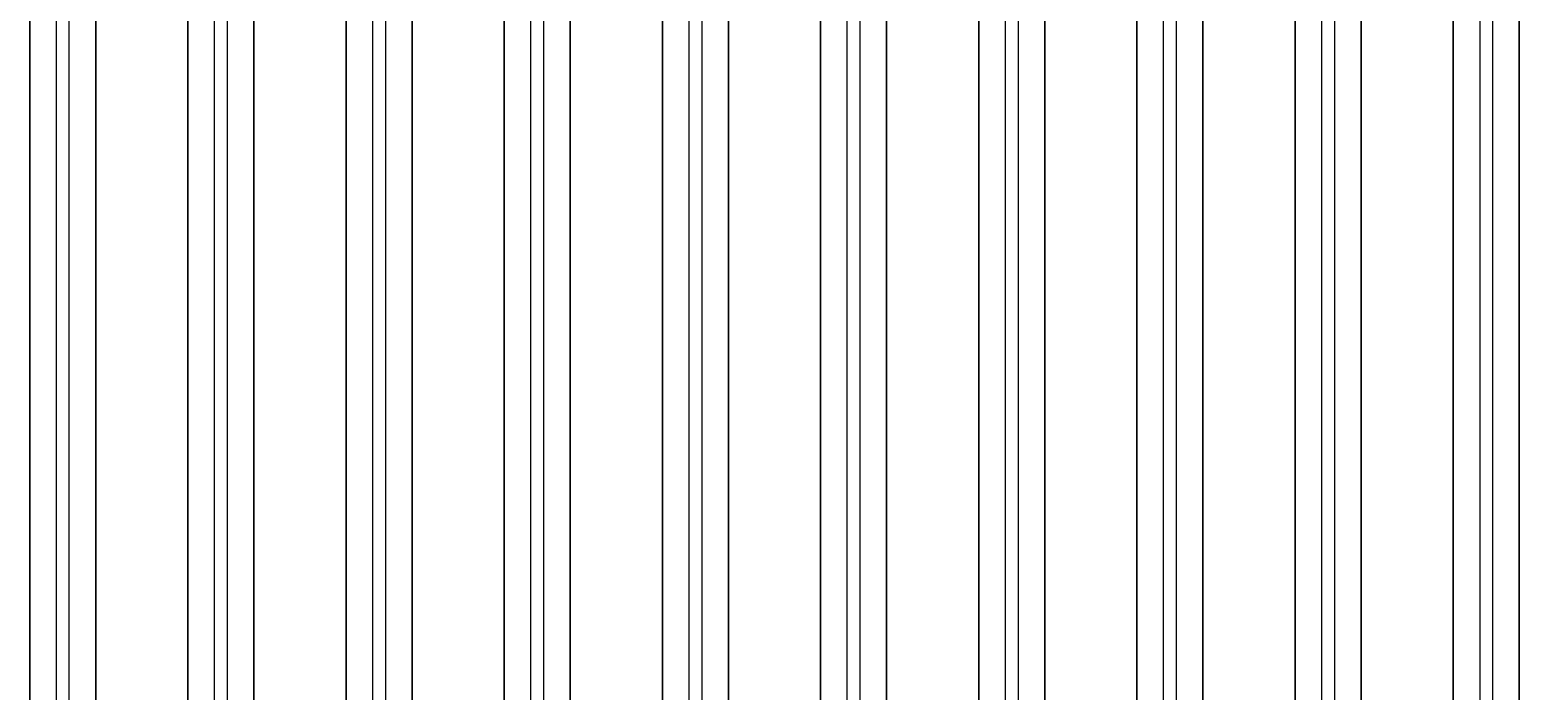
# Model space of a CAD drawing. Header units: metres. Extents: x -1550 to 1550, y -904 to 26100.
# Drawn here: x -478 to -252, y 4238.7 to 4339 of the extents above; entities that cross this region are included whole.
import ezdxf

# ---------------------------------------------------------------- set-up
doc = ezdxf.new("R2010")
doc.units = ezdxf.units.M
for name, color, linetype in [('Metal', 4, 'CONTINUOUS'), ('Polyimide', 3, 'CONTINUOUS'), ('Polyimide_Negative', 5, 'CONTINUOUS')]:
    doc.layers.add(name, color=color, linetype=linetype)

msp = doc.modelspace()

# ---------------------------------------------------------------- linework, layer by layer
at = {"layer": 'Metal'}
for points in [[(-474, 11993.5), (-474, 4125.01)], [(-472, 4125.01), (-472, 11993.5)], [(-450, 11993.5), (-450, 4065.01)], [(-448, 4065.01), (-448, 11993.5)], [(-426, 11993.5), (-426, 4005.01)], [(-424, 4005.01), (-424, 11993.5)], [(-402, 11993.5), (-402, 3945.01)], [(-400, 3945.01), (-400, 11993.5)], [(-378, 11993.5), (-378, 3691.04)], [(-376, 3691.04), (-376, 11993.5)], [(-354, 11993.5), (-354, 3437.07)], [(-352, 3437.07), (-352, 11993.5)], [(-330, 11993.5), (-330, 3183.1)], [(-328, 3183.1), (-328, 11993.5)], [(-306, 11993.5), (-306, 2929.13)], [(-304, 2929.13), (-304, 11993.5)], [(-282, 11993.5), (-282, 2675.17)], [(-280, 2675.17), (-280, 11993.5)], [(-258, 11993.5), (-258, 2421.2)], [(-256, 2421.2), (-256, 11993.5)]]:
    msp.add_lwpolyline(points, dxfattribs=at)
at = {"layer": 'Polyimide'}
for points in [[(-478, 4129.01), (-478, 11978.5)], [(-468, 11978.5), (-468, 4129.01)], [(-454, 4069.01), (-454, 11978.5)], [(-444, 11978.5), (-444, 4069.01)], [(-430, 4009.01), (-430, 11978.5)], [(-420, 11978.5), (-420, 4009.01)], [(-411.5, 3928.01), (-411.5, 3945.01), (-411.47, 3945.36), (-411.38, 3945.69), (-411.23, 3946.01), (-411.03, 3946.29), (-410.79, 3946.54), (-410.5, 3946.74), (-410.18, 3946.89), (-409.85, 3946.98), (-409.5, 3947.01), (-408, 3947.01), (-407.65, 3947.04), (-407.32, 3947.13), (-407, 3947.28), (-406.71, 3947.48), (-406.47, 3947.72), (-406.27, 3948.01), (-406.12, 3948.32), (-406.03, 3948.66), (-406, 3949.01), (-406, 11978.5)], [(-396, 11978.5), (-396, 3949.01), (-395.97, 3948.66), (-395.88, 3948.32), (-395.73, 3948.01), (-395.53, 3947.72), (-395.29, 3947.48), (-395, 3947.28), (-394.68, 3947.13), (-394.35, 3947.04), (-394, 3947.01), (-392.5, 3947.01), (-392.15, 3946.98), (-391.82, 3946.89), (-391.5, 3946.74), (-391.21, 3946.54), (-390.97, 3946.29), (-390.77, 3946.01), (-390.62, 3945.69), (-390.53, 3945.36), (-390.5, 3945.01), (-390.5, 3928.01)], [(-382, 3695.04), (-382, 11978.5)], [(-372, 11978.5), (-372, 3695.04)], [(-358, 3441.07), (-358, 11978.5)], [(-348, 11978.5), (-348, 3441.07)], [(-334, 3187.1), (-334, 11978.5)], [(-324, 11978.5), (-324, 3187.1)], [(-310, 2933.13), (-310, 11978.5)], [(-300, 11978.5), (-300, 2933.13)], [(-286, 2679.17), (-286, 11978.5)], [(-276, 11978.5), (-276, 2679.17)], [(-262, 2425.2), (-262, 11978.5)], [(-252, 11978.5), (-252, 2425.2)]]:
    msp.add_lwpolyline(points, dxfattribs=at)
at = {"layer": 'Polyimide_Negative'}
for points in [[(-478, 11978.5), (-478, 4129.01)], [(-468, 4129.01), (-468, 11978.5)], [(-454, 11978.5), (-454, 4069.01)], [(-444, 4069.01), (-444, 11978.5)], [(-430, 11978.5), (-430, 4009.01)], [(-420, 4009.01), (-420, 11978.5)], [(-406, 11978.5), (-406, 3949.01), (-406.03, 3948.66), (-406.12, 3948.32), (-406.27, 3948.01), (-406.47, 3947.72), (-406.71, 3947.48), (-407, 3947.28), (-407.32, 3947.13), (-407.65, 3947.04), (-408, 3947.01), (-409.5, 3947.01), (-409.85, 3946.98), (-410.18, 3946.89), (-410.5, 3946.74), (-410.79, 3946.54), (-411.03, 3946.29), (-411.23, 3946.01), (-411.38, 3945.69), (-411.47, 3945.36), (-411.5, 3945.01), (-411.5, 3928.01)], [(-390.5, 3928.01), (-390.5, 3945.01), (-390.53, 3945.36), (-390.62, 3945.69), (-390.77, 3946.01), (-390.97, 3946.29), (-391.21, 3946.54), (-391.5, 3946.74), (-391.82, 3946.89), (-392.15, 3946.98), (-392.5, 3947.01), (-394, 3947.01), (-394.35, 3947.04), (-394.68, 3947.13), (-395, 3947.28), (-395.29, 3947.48), (-395.53, 3947.72), (-395.73, 3948.01), (-395.88, 3948.32), (-395.97, 3948.66), (-396, 3949.01), (-396, 11978.5)], [(-382, 11978.5), (-382, 3695.04)], [(-372, 3695.04), (-372, 11978.5)], [(-358, 11978.5), (-358, 3441.07)], [(-348, 3441.07), (-348, 11978.5)], [(-334, 11978.5), (-334, 3187.1)], [(-324, 3187.1), (-324, 11978.5)], [(-310, 11978.5), (-310, 2933.13)], [(-300, 2933.13), (-300, 11978.5)], [(-286, 11978.5), (-286, 2679.17)], [(-276, 2679.17), (-276, 11978.5)], [(-262, 11978.5), (-262, 2425.2)], [(-252, 2425.2), (-252, 11978.5)]]:
    msp.add_lwpolyline(points, dxfattribs=at)

doc.saveas('drawing.dxf')
